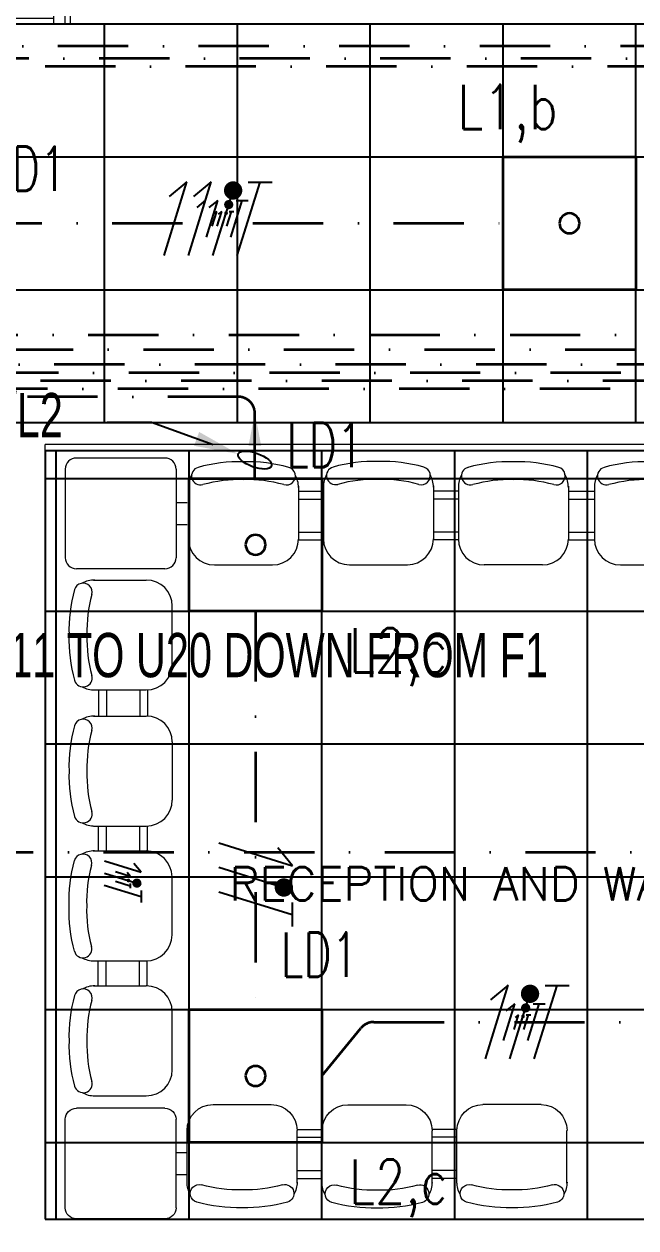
# Model space of a CAD drawing. Header units: inches. Extents: x -12418 to 183584, y -29325 to 19878.
# Drawn here: x 23854 to 26618, y -6387 to -947 of the extents above; entities that cross this region are included whole.
import ezdxf
from ezdxf import colors
from ezdxf.entities.mleader import LeaderData, LeaderLine
from ezdxf.enums import TextEntityAlignment as Align
from ezdxf.math import Vec2, Vec3

# ---------------------------------------------------------------- set-up
doc = ezdxf.new("R2010")
doc.units = ezdxf.units.IN
doc.header["$LTSCALE"] = 25
doc.header["$MEASUREMENT"] = 0
doc.linetypes.add('DASHDOT', pattern=[25.4, 12.7, -6.35, 0, -6.35])
doc.layers.get('0').update_dxf_attribs({"color": 8})
for name, color, linetype, lineweight in [('00-Ground Floor$0$72_EGR_BASE_TEXT', 252, 'Continuous', 5), ('00-Ground Floor$0$Aluminum', 251, 'Continuous', 5), ('00-Ground Floor$0$LOADING', 253, 'Continuous', 5), ('00-Ground Floor$0$Walls', 251, 'Continuous', 5), ('E-LITE-CIRC', 6, 'Continuous', 25), ('E-LITE-CIRC-NUMB', 6, 'Continuous', 25), ('E-LITE-CLNG', 150, 'Continuous', 35), ('E-LITE-CLNG-CNDT', 6, 'DASHDOT', 35), ('E-LITE-CLNG-CNDT @ 100', 6, 'DASHDOT', 35), ('E-LITE-CTRL', 6, 'Continuous', 25), ('E-LITE-IDEN', 6, 'Continuous', 25), ('E-LITE-TEXT', 6, 'Continuous', 25), ('E-POWR-WIRE', 6, 'Continuous', 25), ('E-POWR-WIRE @ 100', 6, 'Continuous', 25), ('E-POWR-WIRE @ 20', 6, 'Continuous', 25), ('E-POWR-WIRE @ 50', 6, 'Continuous', 25)]:
    doc.layers.add(name, color=color, linetype=linetype, lineweight=lineweight)
doc.layers.add('00-Ground Floor$0$False Ceiling', color=251, linetype='Continuous')
doc.styles.add('00-Ground Floor$0$SIMPLEX', font='SIMPLEX.shx', dxfattribs={"height": 150})
doc.styles.add('00-Ground Floor$0$Standard', font='arial.ttf')
doc.styles.add('DC_Elc_Romans', font='elc_romans.shx', dxfattribs={"width": 0.7})
doc.styles.add('DC_Simplex', font='SIMPLEX.shx', dxfattribs={"width": 0.7})

# ---------------------------------------------------------------- blocks, each defined once
blk = doc.blocks.new('00-Ground Floor$0$3 seats beam chair')
at = {"layer": '00-Ground Floor$0$LOADING', "ltscale": 20}
for p, q in [((-740534, -1008988.2), (-740317.9, -1008988.2)), ((-740534, -1008988.2), (-740295.5, -1008988.2)), ((-740178.3, -1009367.9), (-740178.3, -1009105.4)), ((-740534, -1009485), (-740295.5, -1009485)), ((-740511, -1009485), (-740511, -1009602.9)), ((-740474.9, -1009485), (-740474.9, -1009602.9)), ((-740325, -1009485), (-740325, -1009602.9)), ((-740290.3, -1009484.9), (-740290.3, -1009602.9)), ((-740534, -1009602.8), (-740295.5, -1009602.8)), ((-740178.3, -1009720), (-740178.3, -1009982.5)), ((-740534, -1010099.7), (-740295.5, -1010099.7)), ((-740534, -1010099.7), (-740317.9, -1010099.7)), ((-740512.3, -1010099.6), (-740512.3, -1010212.3)), ((-740476.2, -1010099.6), (-740476.2, -1010212.3)), ((-740326.3, -1010099.6), (-740326.3, -1010212.3)), ((-740291.5, -1010099.6), (-740291.5, -1010212.4)), ((-740535.3, -1010212.3), (-740319.1, -1010212.3)), ((-740535.3, -1010212.3), (-740296.7, -1010212.3)), ((-740179.5, -1010592), (-740179.5, -1010329.5)), ((-740535.3, -1010709.2), (-740296.7, -1010709.2)), ((-740512.3, -1010821.9), (-740512.3, -1010709.2)), ((-740476.2, -1010821.9), (-740476.2, -1010709.2)), ((-740326.3, -1010821.9), (-740326.3, -1010709.2)), ((-740291.5, -1010821.9), (-740291.5, -1010709.1)), ((-740534, -1010821.8), (-740295.5, -1010821.8)), ((-740534, -1010821.8), (-740317.9, -1010821.8)), ((-740178.3, -1011201.5), (-740178.3, -1010939)), ((-740534, -1011318.7), (-740295.5, -1011318.7))]:
    blk.add_line(p, q, dxfattribs=at)
for centre, radius, start, end in [((-740580.4, -1009042.7), 40.5, 344.361, 164.361), ((-740528.8, -1009105.4), 117.2, 90, 118.9699), ((-740295.5, -1009105.4), 117.2, 0, 90), ((-739957.4, -1009217.1), 687.4, 164.361, 181.6247), ((-739957.4, -1009217.1), 606.4, 164.361, 181.8419), ((-739957.4, -1009256.1), 687.4, 178.3753, 195.639), ((-739957.4, -1009256.1), 606.4, 178.1581, 195.639), ((-740295.5, -1009367.9), 117.2, 270, 0), ((-740580.4, -1009430.5), 40.5, 195.639, 15.639), ((-740528.8, -1009367.9), 117.2, 241.0301, 270), ((-740528.8, -1009720), 117.2, 90, 118.9699), ((-740295.5, -1009720), 117.2, 0, 90), ((-739957.4, -1009831.8), 687.4, 164.361, 181.6247), ((-740580.4, -1009657.4), 40.5, 344.361, 164.361), ((-739957.4, -1009831.8), 606.4, 164.361, 181.8419), ((-739957.4, -1009870.8), 687.4, 178.3753, 195.639), ((-739957.4, -1009870.8), 606.4, 178.1581, 195.639), ((-740295.5, -1009982.5), 117.2, 270, 0), ((-740580.4, -1010045.1), 40.5, 195.639, 15.639), ((-740528.8, -1009982.5), 117.2, 241.0301, 270), ((-739958.7, -1010441.3), 687.4, 164.361, 181.6247), ((-740581.6, -1010266.9), 40.5, 344.361, 164.361), ((-740530.1, -1010329.5), 117.2, 90, 118.9699), ((-740296.7, -1010329.5), 117.2, 0, 90), ((-739958.7, -1010441.3), 606.4, 164.361, 181.8419), ((-739958.7, -1010480.3), 687.4, 178.3753, 195.639), ((-739958.7, -1010480.3), 606.4, 178.1581, 195.639), ((-740296.7, -1010592), 117.2, 270, 0), ((-740581.6, -1010654.6), 40.5, 195.639, 15.639), ((-740530.1, -1010592), 117.2, 241.0301, 270), ((-740580.4, -1010876.4), 40.5, 344.361, 164.361), ((-740528.8, -1010939), 117.2, 90, 118.9699), ((-740295.5, -1010939), 117.2, 0, 90), ((-739957.4, -1011050.8), 687.4, 164.361, 181.6247), ((-739957.4, -1011050.8), 606.4, 164.361, 181.8419), ((-739957.4, -1011089.8), 687.4, 178.3753, 195.639), ((-739957.4, -1011089.8), 606.4, 178.1581, 195.639), ((-740295.5, -1011201.5), 117.2, 270, 0), ((-740580.4, -1011264.1), 40.5, 195.639, 15.639), ((-740528.8, -1011201.5), 117.2, 241.0301, 270)]:
    blk.add_arc(centre, radius, start, end, dxfattribs=at)
at = {"layer": '00-Ground Floor$0$LOADING', "ltscale": 10, "style": '00-Ground Floor$0$Standard'}
blk.add_attdef('NMF0003', text='', height=50, dxfattribs=at).set_placement((-740377, -1009031.1), align=Align.TOP_CENTER)
blk = doc.blocks.new('00-Ground Floor$0$GF21009T-P')
for p, q in [((0.4002, 0.5), (0, 0.5)), ((-0.0499, 0.4501), (-0.0499, 0.0499)), ((0.4501, 0.4501), (0.4501, 0.0499)), ((0.4501, 0.3), (0.5001, 0.3)), ((0.4501, 0.2), (0.5001, 0.2)), ((0.4002, 0), (0, 0))]:
    blk.add_line(p, q)
for centre, start, end in [((0, 0.4501), 90, 180), ((0.4002, 0.4501), 0, 90), ((0, 0.0499), 180, 270), ((0.4002, 0.0499), 270, 0)]:
    blk.add_arc(centre, 0.0499, start, end)
blk = doc.blocks.new('00-Ground Floor$0$3seater')
at = {"layer": '00-Ground Floor$0$LOADING', "ltscale": 20}
for p, q in [((-958973.1, -382949.7, 0), (-958973.1, -383188.2, 0)), ((-958476.3, -382949.7, 0), (-958476.3, -383188.2, 0)), ((-958476.3, -382949.7, 0), (-958476.3, -383165.8, 0)), ((-958363.6, -382948.4, 0), (-958363.6, -383187, 0)), ((-957866.8, -382948.4, 0), (-957866.8, -383164.5, 0)), ((-957866.8, -382948.4, 0), (-957866.8, -383187, 0)), ((-957754.1, -382949.7, 0), (-957754.1, -383188.2, 0)), ((-957754.1, -382949.7, 0), (-957754.1, -383165.8, 0)), ((-957257.3, -382949.7, 0), (-957257.3, -383188.2, 0)), ((-958476.3, -382971.4, 0), (-958363.6, -382971.4, 0)), ((-958476.3, -383007.5, 0), (-958363.6, -383007.5, 0)), ((-957754.1, -382971.4, 0), (-957866.8, -382971.4, 0)), ((-957754.1, -383007.5, 0), (-957866.8, -383007.5, 0)), ((-958476.3, -383157.4, 0), (-958363.6, -383157.4, 0)), ((-957754.1, -383157.4, 0), (-957866.8, -383157.4, 0)), ((-958476.3, -383192.2, 0), (-958363.5, -383192.2, 0)), ((-957754.1, -383192.2, 0), (-957866.9, -383192.2, 0)), ((-958856, -383305.4, 0), (-958593.5, -383305.4, 0)), ((-958246.5, -383304.2, 0), (-957984, -383304.2, 0)), ((-957374.4, -383305.4, 0), (-957636.9, -383305.4, 0))]:
    blk.add_line(p, q, dxfattribs=at)
for centre, radius, start, end in [((-958744.2, -383526.3, 0), 687.4, 88.3753, 105.639), ((-958705.2, -383526.3, 0), 687.4, 74.361, 91.6247), ((-958134.7, -383525, 0), 687.4, 88.3753, 105.639), ((-958095.7, -383525, 0), 687.4, 74.361, 91.6247), ((-957525.2, -383526.3, 0), 687.4, 88.3753, 105.639), ((-957486.2, -383526.3, 0), 687.4, 74.361, 91.6247), ((-958856, -382954.9, 0), 117.2, 151.0301, 180), ((-958918.6, -382903.3, 0), 40.5, 105.639, 285.639), ((-958530.8, -382903.3, 0), 40.5, 254.361, 74.361), ((-958593.5, -382954.9, 0), 117.2, 0, 28.9699), ((-958246.5, -382953.6, 0), 117.2, 151.0301, 180), ((-958309.1, -382902.1, 0), 40.5, 105.639, 285.639), ((-957921.3, -382902.1, 0), 40.5, 254.361, 74.361), ((-957984, -382953.6, 0), 117.2, 0, 28.9699), ((-957636.9, -382954.9, 0), 117.2, 151.0301, 180), ((-957699.6, -382903.3, 0), 40.5, 105.639, 285.639), ((-957311.8, -382903.3, 0), 40.5, 254.361, 74.361), ((-957374.4, -382954.9, 0), 117.2, 0, 28.9699), ((-958744.2, -383526.3, 0), 606.4, 88.1581, 105.639), ((-958705.2, -383526.3, 0), 606.4, 74.361, 91.8419), ((-958134.7, -383525, 0), 606.4, 88.1581, 105.639), ((-958095.7, -383525, 0), 606.4, 74.361, 91.8419), ((-957525.2, -383526.3, 0), 606.4, 88.1581, 105.639), ((-957486.2, -383526.3, 0), 606.4, 74.361, 91.8419), ((-958856, -383188.2, 0), 117.2, 180, 270), ((-958593.5, -383188.2, 0), 117.2, 270, 0), ((-958246.5, -383187, 0), 117.2, 180, 270), ((-957984, -383187, 0), 117.2, 270, 0), ((-957636.9, -383188.2, 0), 117.2, 180, 270), ((-957374.4, -383188.2, 0), 117.2, 270, 0)]:
    blk.add_arc(centre, radius, start, end, dxfattribs=at)
blk = doc.blocks.new('00-Ground Floor$0$A$C37be4daf')
at = {"layer": '00-Ground Floor$0$Aluminum'}
for p, q in [((1416, 598.2), (216, 598.2)), ((241, 498.2), (241, 598.2)), ((1391, 548.2), (241, 548.2)), ((291, 548.2), (291, 598.2)), ((291, 573.2), (1341, 573.2)), ((1341, 548.2), (1341, 598.2)), ((1391, 498.2), (1391, 598.2)), ((1416, 498.2), (216, 498.2))]:
    blk.add_line(p, q, dxfattribs=at)
at = {"layer": '00-Ground Floor$0$Walls'}
for p, q in [((216, 498.2), (216, 598.2)), ((1416, 498.2), (1416, 598.2))]:
    blk.add_line(p, q, dxfattribs=at)
blk = doc.blocks.new('00-Ground Floor$0$A$Ce9e1c4c3')
at = {"layer": '00-Ground Floor$0$False Ceiling', "color": 254, "linetype": 'Continuous'}
for p, q in [((-51182.1, -947.4, 0), (-87736.7, -947.4, 0)), ((-75782.1, -2747.4), (-75782.1, -947.4)), ((-75182.1, -2747.4), (-75182.1, -947.4)), ((-74582.1, -2747.4), (-74582.1, -947.4)), ((-73982.1, -2747.4), (-73982.1, -947.4)), ((-73382.1, -2747.4), (-73382.1, -947.4)), ((-87736.7, -1547.4), (-51182.1, -1547.4)), ((-87736.7, -2147.4), (-51182.1, -2147.4)), ((-87736.7, -2747.4, 0), (-51182.1, -2747.4, 0)), ((-76000, -6347.4), (-76000, -2875.8)), ((-75400, -6347.4), (-75400, -2875.8)), ((-74800, -6347.4), (-74800, -2875.8)), ((-74200, -6347.4), (-74200, -2875.8)), ((-73600, -6347.4), (-73600, -2875.8)), ((-76050.5, -3000), (-68650.5, -3000)), ((-76050.5, -3600), (-68650.5, -3600)), ((-76050.5, -4200), (-68650.5, -4200)), ((-76050.5, -4800), (-68650.5, -4800)), ((-76050.5, -5400), (-68650.5, -5400)), ((-76050.5, -6000), (-68650.5, -6000))]:
    blk.add_line(p, q, dxfattribs=at)
at = {"layer": '00-Ground Floor$0$False Ceiling', "color": 254}
for p, q in [((-68650.5, -2875.8, 0), (-76050.5, -2875.8, 0)), ((-76050.5, -2875.8, 0), (-76050.5, -6347.4, 0)), ((-76050.5, -6347.4, 0), (-70450.5, -6347.4, 0))]:
    blk.add_line(p, q, dxfattribs=at)
blk = doc.blocks.new('00-Ground Floor')
at = {"layer": '00-Ground Floor$0$Walls'}
for p, q in [((17732.9, -947.4, 0), (43417.9, -947.4, 0)), ((23749.5, -2747.4, 0), (29549.5, -2747.4, 0)), ((23949.5, -6347.4, 0), (23949.5, -2847.4, 0)), ((29549.5, -2847.4, 0), (23949.5, -2847.4, 0)), ((23949.5, -6347.4, 0), (29549.5, -6347.4, 0))]:
    blk.add_line(p, q, dxfattribs=at)
at = {"rotation": 180}
blk.add_blockref('00-Ground Floor$0$A$C37be4daf', (24278.9, -349.2, 0), dxfattribs=at)
at = {"layer": '00-Ground Floor$0$False Ceiling', "color": 254}
blk.add_blockref('00-Ground Floor$0$A$Ce9e1c4c3', (100000, 0), dxfattribs=at)
at = {"layer": '00-Ground Floor$0$LOADING', "extrusion": (-1.27212e-09, 3.51192e-12, 1), "xscale": 1000, "yscale": 1000, "zscale": 1000, "rotation": 359.9999954191753}
blk.add_blockref('00-Ground Floor$0$GF21009T-P', (24090.7, -3408.3, 0), dxfattribs=at)
at = {"layer": '00-Ground Floor$0$LOADING', "rotation": 270}
blk.add_blockref('00-Ground Floor$0$3 seats beam chair', (1035915.6, -743569.6, 0), dxfattribs=at)
at = {"layer": '00-Ground Floor$0$LOADING'}
blk.add_blockref('00-Ground Floor$0$3 seats beam chair', (764702.1, 1005529, 0), dxfattribs=at)
at = {"layer": '00-Ground Floor$0$LOADING', "extrusion": (-1.27212e-09, -3.51192e-12, 1), "xscale": -1000, "yscale": 1000, "zscale": 1000, "rotation": 180.0000045808248}
blk.add_blockref('00-Ground Floor$0$GF21009T-P', (24090.7, -5845.7, 0), dxfattribs=at)
at = {"layer": '00-Ground Floor$0$LOADING', "xscale": -1, "rotation": 180}
blk.add_blockref('00-Ground Floor$0$3seater', (983563.9, -389134.4, 0), dxfattribs=at)
at = {"layer": '00-Ground Floor$0$72_EGR_BASE_TEXT', "insert": (27077.8, -4756.6), "char_height": 150, "attachment_point": 2, "style": '00-Ground Floor$0$SIMPLEX'}
blk.add_mtext('RECEPTION AND WAITING AREA / CARDIOLOGY', dxfattribs=at)
blk = doc.blocks.new('*U67')
blk.add_lwpolyline([(-300, 300), (-300, -300), (300, -300), (300, 300)], close=True)
blk.add_circle((0, 0), 45)
at = {"layer": 'E-LITE-CIRC-NUMB', "style": 'DC_Simplex', "width": 0.7, "flags": 8}
blk.add_attdef('CIRCUIT', text='', height=200, rotation=0, dxfattribs=at).set_placement((-473.9, 300), align=Align.RIGHT)
at = {"layer": 'E-LITE-CTRL', "style": 'DC_Simplex', "width": 0.7, "flags": 8}
blk.add_attdef('CONTROL', (1118.9, -935), '', height=200, rotation=360, dxfattribs=at)
at = {"layer": 'E-LITE-IDEN', "style": 'DC_Simplex', "width": 0.7, "flags": 8}
blk.add_attdef('TYPE', (-139.3, 350.5), '', height=200, rotation=360, dxfattribs=at)
blk = doc.blocks.new('*U14')
blk.add_lwpolyline([(-300, 300), (-300, -300), (300, -300), (300, 300)], close=True)
blk.add_circle((0, 0), 45)
at = {"layer": 'E-LITE-CIRC-NUMB', "style": 'DC_Simplex', "width": 0.7, "flags": 8}
blk.add_attdef('CIRCUIT', text='', height=200, rotation=0, dxfattribs=at).set_placement((-473.9, 300), align=Align.RIGHT)
at = {"layer": 'E-LITE-CTRL', "style": 'DC_Simplex', "width": 0.7, "flags": 8}
blk.add_attdef('CONTROL', (1118.9, -935), '', height=200, rotation=360, dxfattribs=at)
at = {"layer": 'E-LITE-IDEN', "style": 'DC_Simplex', "width": 0.7, "flags": 8}
blk.add_attdef('TYPE', (-114.6, 448.6), '', height=200, rotation=360, dxfattribs=at)
blk = doc.blocks.new('*U59')
blk.add_lwpolyline([(-300, 300), (-300, -300), (300, -300), (300, 300)], close=True)
blk.add_circle((0, 0), 45)
at = {"layer": 'E-LITE-CIRC-NUMB', "style": 'DC_Simplex', "width": 0.7, "flags": 8}
blk.add_attdef('CIRCUIT', text='', height=200, rotation=0, dxfattribs=at).set_placement((-473.9, 300), align=Align.RIGHT)
at = {"layer": 'E-LITE-CTRL', "style": 'DC_Simplex', "width": 0.7, "flags": 8}
blk.add_attdef('CONTROL', (1118.9, -935), '', height=200, rotation=360, dxfattribs=at)
at = {"layer": 'E-LITE-IDEN', "style": 'DC_Simplex', "width": 0.7, "flags": 8}
blk.add_attdef('TYPE', (-380, 146.8), '', height=200, rotation=360, dxfattribs=at)
blk = doc.blocks.new('*U54')
blk.add_hatch(color=256).paths.add_polyline_path([(-0.287, 0), (0, -1.5), (0.287, 0)])
blk = doc.blocks.new('DC_Arrow-ArrowEllipse')
at = {"color": 0}
blk.add_ellipse((0, 0), major_axis=(0.4, 0), ratio=0.4, dxfattribs=at)
at = {"color": 0, "ltscale": 0.5}
blk.add_solid([(-1.4, 0.167), (-0.4, 0), (-1.4, -0.167)], dxfattribs=at)
blk = doc.blocks.new('*U81')
for p, q in [((-2.719, -1.655), (-1.689, 1.665)), ((-1.689, 1.665), (-2.491, 1.006)), ((-1.617, -1.658), (-0.587, 1.663)), ((-0.587, 1.663), (-1.389, 1.004)), ((-0.515, -1.66), (0.515, 1.66)), ((0.587, -1.663), (1.617, 1.658)), ((1.078, 1.659), (2.157, 1.657))]:
    blk.add_line(p, q)
at = {"const_width": 0.414}
blk.add_lwpolyline([(0.19, 1.278, 1), (0.604, 1.277, 1)], format="xyb", close=True, dxfattribs=at)
blk = doc.blocks.new('*U1164')
at = {"layer": 'E-POWR-WIRE @ 100', "xscale": 100, "yscale": 100, "zscale": 100}
blk.add_blockref('*U81', (24758.9, -1827), dxfattribs=at)
at = {"layer": 'E-POWR-WIRE @ 20', "xscale": 20, "yscale": 20, "zscale": 20}
blk.add_blockref('*U81', (24758.9, -1827), dxfattribs=at)
at = {"layer": 'E-POWR-WIRE @ 50', "xscale": 50, "yscale": 50, "zscale": 50}
blk.add_blockref('*U81', (24758.9, -1827), dxfattribs=at)
blk = doc.blocks.new('*U74')
for p, q in [((-1.617, -1.658), (-0.587, 1.663)), ((-0.587, 1.663), (-1.389, 1.004)), ((-0.515, -1.66), (0.515, 1.66)), ((0.587, -1.663), (1.617, 1.658)), ((1.078, 1.659), (2.157, 1.657))]:
    blk.add_line(p, q)
at = {"const_width": 0.414}
blk.add_lwpolyline([(0.19, 1.278, 1), (0.604, 1.277, 1)], format="xyb", close=True, dxfattribs=at)
blk = doc.blocks.new('*U1283')
at = {"layer": 'E-POWR-WIRE @ 100', "xscale": 100, "yscale": 100, "zscale": 100}
blk.add_blockref('*U74', (26100, -5456.5), dxfattribs=at)
at = {"layer": 'E-POWR-WIRE @ 20', "xscale": 20, "yscale": 20, "zscale": 20}
blk.add_blockref('*U74', (26100, -5456.5), dxfattribs=at)
at = {"layer": 'E-POWR-WIRE @ 50', "xscale": 50, "yscale": 50, "zscale": 50}
blk.add_blockref('*U74', (26100, -5456.5), dxfattribs=at)
blk = doc.blocks.new('*U82')
for p, q in [((-1.658, 1.617), (1.663, 0.587)), ((1.663, 0.587), (1.004, 1.389)), ((-1.66, 0.515), (1.66, -0.515)), ((-1.663, -0.587), (1.658, -1.617)), ((1.659, -1.078), (1.657, -2.157))]:
    blk.add_line(p, q)
at = {"const_width": 0.414}
blk.add_lwpolyline([(1.278, -0.19, 1), (1.277, -0.604, 1)], format="xyb", close=True, dxfattribs=at)
blk = doc.blocks.new('*U1285')
at = {"layer": 'E-POWR-WIRE @ 100', "xscale": 100, "yscale": 100, "zscale": 100}
blk.add_blockref('*U82', (24900, -4808.8), dxfattribs=at)
at = {"layer": 'E-POWR-WIRE @ 20', "xscale": 20, "yscale": 20, "zscale": 20}
blk.add_blockref('*U82', (24300, -4808.8), dxfattribs=at)
at = {"layer": 'E-POWR-WIRE @ 50', "xscale": 50, "yscale": 50, "zscale": 50}
blk.add_blockref('*U82', (24300, -4808.8), dxfattribs=at)

msp = doc.modelspace()

# ---------------------------------------------------------------- linework, layer by layer
at = {"layer": 'E-LITE-CLNG-CNDT'}
for points in [[(36600, 5100), (37212.6, 5100, -0.414214), (37287.6, 5025), (37287.6, -1027.9, -0.414214), (37212.6, -1102.9), (19401.6, -1102.9, 0.414214), (19326.6, -1177.9), (19326.6, -2847.4)], [(45300, 0), (45300, -1064.2, -0.414214), (45225, -1139.2), (19434.9, -1139.2, 0.414214), (19359.9, -1214.2), (19359.9, -2847.4)], [(24896.8, -3000), (24896.8, -2706.4, 0.414214), (24821.8, -2631.4), (22501.7, -2631.4)], [(25200, -5700), (25375.7, -5484.2, -0.225617), (25433.8, -5456.5), (27366.2, -5456.5, -0.225617), (27424.3, -5484.2), (27600, -5700)]]:
    msp.add_lwpolyline(points, format="xyb", dxfattribs=at)
at = {"layer": 'E-LITE-CLNG-CNDT', "color": 1}
for points in [[(35495.4, 129.1), (35271.6, 129.1, 0.414214), (35196.6, 54.1), (35196.6, -972.3, -0.414214), (35121.6, -1047.3), (22439.9, -1047.3, 0.414214), (22364.9, -1122.3), (22364.9, -4347.4)], [(22238.7, -2351.8), (29242.9, -2351.8, 0.414214), (29317.9, -2276.8), (29317.9, -2147.4)], [(22413, -4347.4), (22413, -2492.9, -0.414214), (22488, -2417.9), (36825, -2417.9, -0.414214), (36900, -2492.9), (36900, -3000)]]:
    msp.add_lwpolyline(points, format="xyb", dxfattribs=at)
at = {"layer": 'E-LITE-CLNG-CNDT'}
for points in [[(23617.9, -1847.4), (26017.9, -1847.4)], [(24900, -3600), (24900, -5400)]]:
    msp.add_lwpolyline(points, dxfattribs=at)
at = {"layer": 'E-LITE-CLNG-CNDT', "elevation": 0}
for points in [[(44016.8, -9600), (44016.8, -9412.3, 0.414214), (43941.8, -9337.3), (41606, -9337.3, -0.414214), (41531, -9262.3), (41531, -2561.2, 0.414214), (41456, -2486.2), (22529, -2486.2)], [(38692.1, -3600), (38692.1, -2597.5, 0.414214), (38617.1, -2522.5), (22535.8, -2522.5)], [(32400, -6301.6), (31097, -6301.6, -0.414214), (31022, -6226.6), (31022, -2670.1, 0.414214), (30947, -2595.1), (22492.4, -2595.1)], [(36600, -5684.4), (36462.8, -5684.4, -0.414214), (36387.8, -5609.4), (36387.8, -2633.8, 0.414214), (36312.8, -2558.8), (22513.4, -2558.8)]]:
    msp.add_lwpolyline(points, format="xyb", dxfattribs=at)
at = {"layer": 'E-LITE-CLNG-CNDT', "color": 1, "elevation": 0}
msp.add_lwpolyline([(22233, -4497.4), (22233, -4614.5, 0.414214), (22308, -4689.5), (27825, -4689.5, 0.414214), (27900, -4614.5), (27900, -3600)], format="xyb", dxfattribs=at)

# ---------------------------------------------------------------- block references
at = {"layer": 'E-LITE-CLNG'}
ref = msp.add_blockref('*U59', (23317.9, -1847.4), dxfattribs=dict(at, xscale=-1))
ref.add_attrib('TYPE', 'LD1', (23697.9, -1700.6), dxfattribs={"layer": 'E-LITE-IDEN', "height": 200, "rotation": 0, "style": 'DC_Simplex', "width": 0.7, "flags": 8})
ref = msp.add_blockref('*U59', (26317.9, -1847.4), dxfattribs=dict(at, xscale=-1))
ref.add_attrib('TYPE', 'LD1', (26697.9, -1700.6), dxfattribs={"layer": 'E-LITE-IDEN', "height": 200, "rotation": 0, "style": 'DC_Simplex', "width": 0.7, "flags": 8})
ref = msp.add_blockref('*U67', (24900, -3300), dxfattribs=dict(at, xscale=-1))
ref.add_attrib('TYPE', 'LD1', (25039.3, -2949.5), dxfattribs={"layer": 'E-LITE-IDEN', "height": 200, "rotation": 0, "style": 'DC_Simplex', "width": 0.7, "flags": 8})
ref = msp.add_blockref('*U14', (24900, -5700), dxfattribs=dict(at, xscale=-1))
ref.add_attrib('TYPE', 'LD1', (25014.6, -5251.4), dxfattribs={"layer": 'E-LITE-IDEN', "height": 200, "rotation": 0, "style": 'DC_Simplex', "width": 0.7, "flags": 8})
at = {"layer": 'E-LITE-CLNG-CNDT', "color": 1}
msp.add_blockref('00-Ground Floor', (0, 0), dxfattribs=at)
at = {"layer": 'E-LITE-CLNG-CNDT @ 100', "xscale": 100, "yscale": 100, "zscale": 100, "rotation": 180}
msp.add_blockref('*U54', (24896.8, -2853.2, 0), dxfattribs=at)
at = {"layer": 'E-POWR-WIRE'}
for name in ['*U1164', '*U1285', '*U1283']:
    msp.add_blockref(name, (0, 0), dxfattribs=at)

# ---------------------------------------------------------------- texts
at = {"layer": 'E-LITE-CIRC', "style": 'DC_Simplex', "width": 0.8}
for s, p in [('L1,b', (25812.5, -1421.9)), ('L2,c', (25322.6, -3877.2)), ('L2,c', (25322.9, -6277.2))]:
    msp.add_text(s, height=200, rotation=0, dxfattribs=at).set_placement(p)

# ---------------------------------------------------------------- leaders
at = {"layer": 'E-LITE-TEXT'}
ml = msp.add_multileader_mtext('Standard', dxfattribs=at)
ml.set_content('TO LP-GF/L2', color=256, style='DC_Elc_Romans')
ml.set_leader_properties(color=45)
ml.set_arrow_properties(name='DC_Arrow-ArrowEllipse')
ml.build(insert=Vec2(0, 0))
ml.multileader.update_dxf_attribs({"dogleg_length": 2, "arrow_head_size": 200, "scale": 100})
ctx = ml.context
ctx.base_point, ctx.scale, ctx.char_height, ctx.arrow_head_size, ctx.landing_gap_size, ctx.plane_origin = Vec3(22396.4, -2747.4, 0), 100, 200, 200, 200, Vec3(19537, -1151.2, 0)
ctx.text_align_type = 2
notes = []
notes.append((ctx, [(1, (1, 1, 0), (24429.7, -2747.4, 0), (-1, 0), 200, [(0, [(24896.8, -2917.1, 0)], 0, [])])]))
ctx.mtext.insert, ctx.mtext.alignment, ctx.mtext.flow_direction = Vec3(24029.7, -2614.1, 0), 3, 5
ml = msp.add_multileader_mtext('Standard', dxfattribs=at)
ml.set_content('U11 TO U20 DOWN FROM F1 ', color=256, style='DC_Elc_Romans')
ml.set_leader_properties(color=45)
ml.set_arrow_properties(name='DC_Arrow-ArrowEllipse')
ml.build(insert=Vec2(0, 0))
ml.multileader.update_dxf_attribs({"dogleg_length": 2, "arrow_head_size": 200, "scale": 100})
ctx = ml.context
ctx.base_point, ctx.scale, ctx.char_height, ctx.arrow_head_size, ctx.landing_gap_size, ctx.plane_origin = Vec3(23452.1, -3798.4, 0), 100, 200, 200, 200, Vec3(7708.7, -2720.8, 0)
notes.append((ctx, [(0, (1, 1, 0), (23252.1, -3798.4, 0), (1, 0), 200, [(0, [(23296.8, -4422.8, 0)], 0, [])])]))
ctx.mtext.insert, ctx.mtext.width, ctx.mtext.flow_direction = Vec3(23652.1, -3698.4, 0), 1599.322, 5
for ctx, leaders in notes:
    for number, flags, end, landing, length, lines in leaders:
        leader = LeaderData()
        leader.index, (leader.has_last_leader_line, leader.has_dogleg_vector, leader.attachment_direction) = number, flags
        leader.last_leader_point, leader.dogleg_vector, leader.dogleg_length = Vec3(end), Vec3(landing), length
        for number, points, colour, breaks in lines:
            line = LeaderLine()
            line.index, line.vertices, line.color, line.breaks = number, Vec3.list(points), colors.encode_raw_color(colour), breaks
            leader.lines.append(line)
        ctx.leaders.append(leader)

doc.saveas('drawing.dxf')
